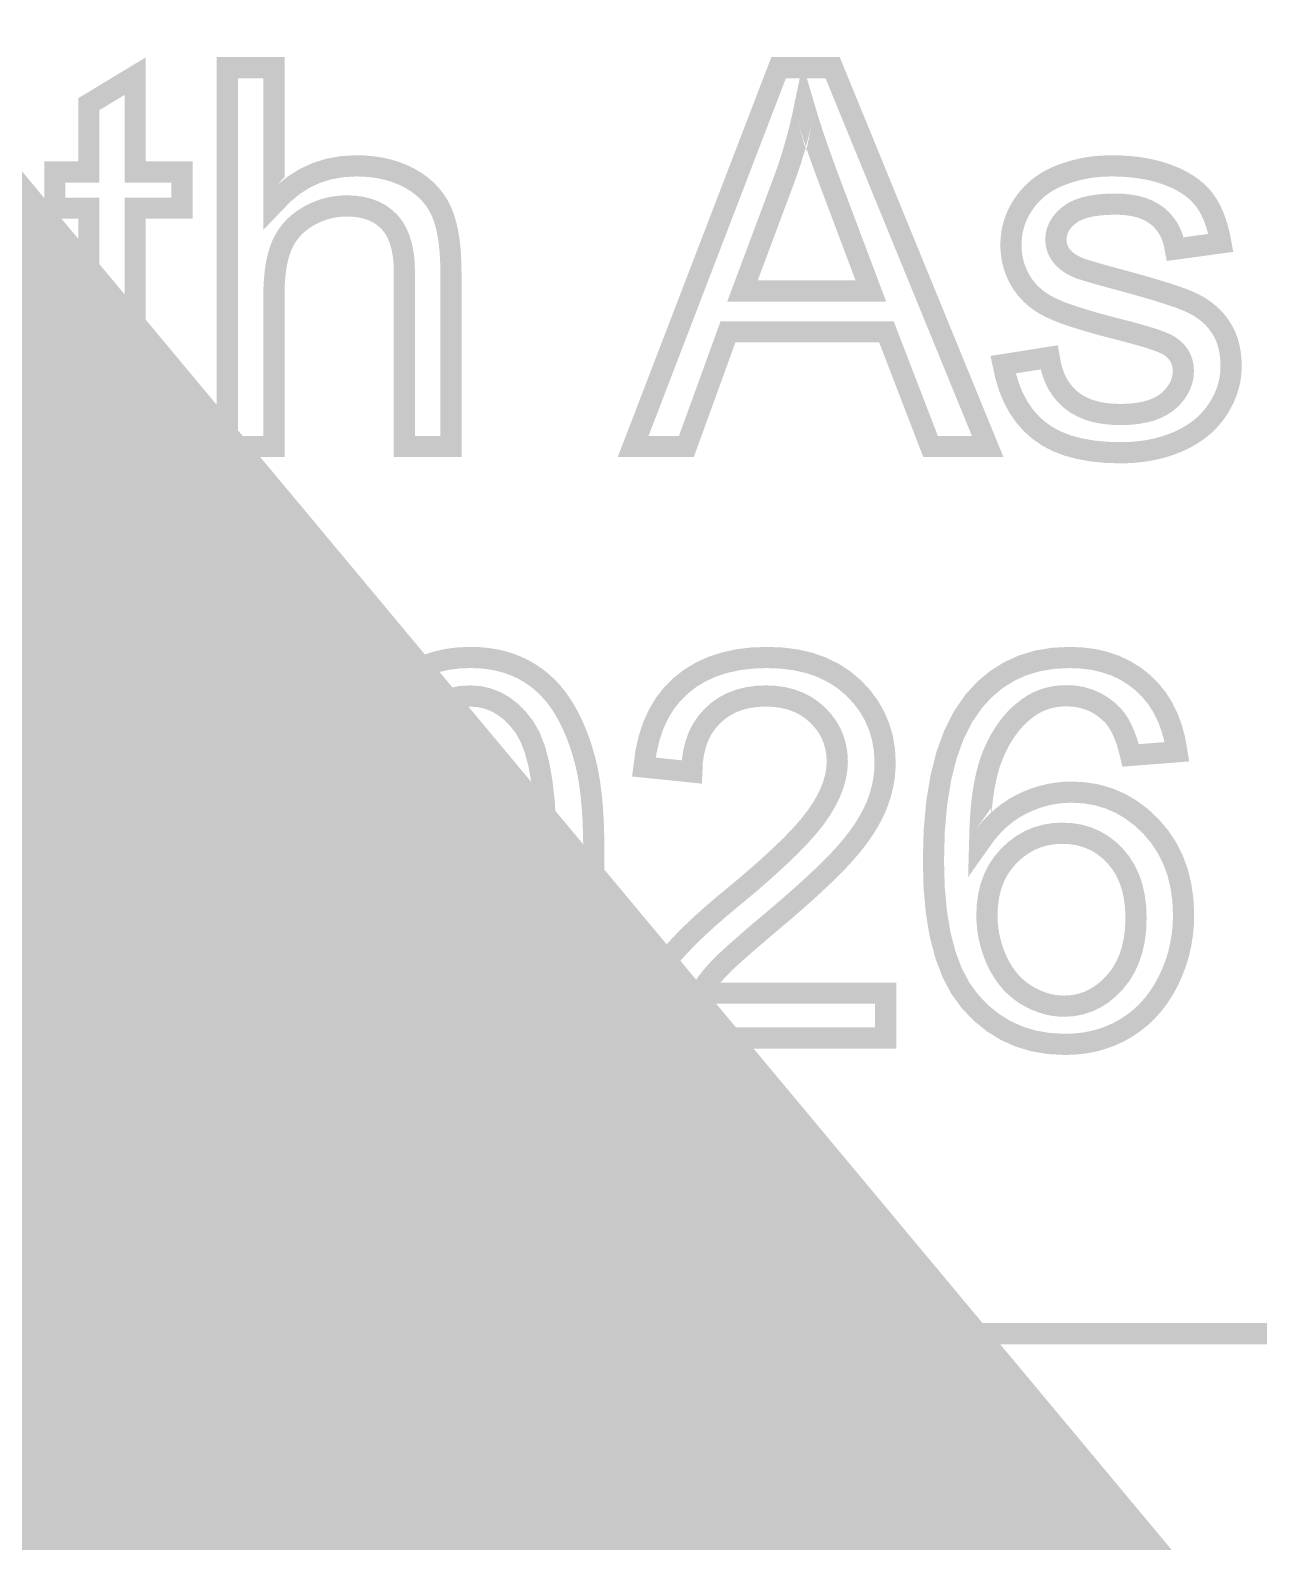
# Model space of a CAD drawing. Extents: x -5280327 to 29700, y -3925683 to 5564800.
# Drawn here: x 8608 to 10884, y 24640 to 27439 of the extents above; entities that cross this region are included whole.
import ezdxf

# ---------------------------------------------------------------- set-up
doc = ezdxf.new("R2010")
doc.units = 0
doc.linetypes.add('6', pattern=[2640.874023, 1320.437012, -1320.437012])
doc.layers.get('0').update_dxf_attribs({"linetype": 'CONTINUOUS'})

msp = doc.modelspace()

# ---------------------------------------------------------------- linework, layer by layer
at = {"color": 7, "linetype": '6', "const_width": 10343.1}
msp.add_lwpolyline([(0, 29405.6), (24528.3, 0)], dxfattribs=at)
msp.add_lwpolyline([(0, 29405.6), (24528.3, 0)], dxfattribs=at)
at = {"color": 7, "const_width": 39.2}
for points in [[(0, 29405.6), (19561.2, 29405.6), (19561.2, 25025.4), (0, 25025.4), (0, 29405.6)], [(8889.2, 26745), (8901.6, 26668.9), (8901.6, 26668.9), (8901.6, 26668.9), (8891.4, 26666.9), (8881.5, 26665.2), (8871.8, 26663.8), (8862.5, 26662.7), (8853.6, 26661.9), (8844.9, 26661.4), (8836.5, 26661.3), (8836.5, 26661.3), (8836.5, 26661.3), (8836.5, 26661.3), (8823.6, 26661.6), (8811.4, 26662.5), (8800.2, 26664), (8789.8, 26666.1), (8780.3, 26668.9), (8771.6, 26672.2), (8763.8, 26676.1), (8763.8, 26676.1), (8763.8, 26676.1), (8763.8, 26676.1), (8756.7, 26680.6), (8750.3, 26685.4), (8744.4, 26690.6), (8739.2, 26696.1), (8734.7, 26702.1), (8730.7, 26708.4), (8727.4, 26715.1), (8727.4, 26715.1), (8727.4, 26715.1), (8727.4, 26715.1), (8724.6, 26723.1), (8722.2, 26733.3), (8720.3, 26745.6), (8718.8, 26760.2), (8717.7, 26776.9), (8717.1, 26795.8), (8716.9, 26816.8), (8716.9, 26816.8), (8716.9, 27109.3), (8653.7, 27109.3), (8653.7, 27176.3), (8716.9, 27176.3), (8716.9, 27302.1), (8802.5, 27353.8), (8802.5, 27176.3), (8889.2, 27176.3), (8889.2, 27109.3), (8802.5, 27109.3), (8802.5, 26812), (8802.5, 26812), (8802.5, 26812), (8802.6, 26802.1), (8802.9, 26793.1), (8803.4, 26785.3), (8804, 26778.5), (8804.9, 26772.8), (8805.9, 26768.2), (8807.1, 26764.7), (8807.1, 26764.7), (8807.1, 26764.7), (8807.1, 26764.7), (8808.5, 26761.7), (8810.2, 26759), (8812, 26756.4), (8814.2, 26754), (8816.5, 26751.8), (8819.1, 26749.8), (8821.9, 26747.9), (8821.9, 26747.9), (8821.9, 26747.9), (8821.9, 26747.9), (8825, 26746.3), (8828.5, 26744.9), (8832.4, 26743.7), (8836.6, 26742.8), (8841.1, 26742.2), (8846.1, 26741.8), (8851.4, 26741.7), (8851.4, 26741.7), (8851.4, 26741.7), (8851.4, 26741.7), (8855.6, 26741.8), (8860.3, 26742), (8865.3, 26742.3), (8870.7, 26742.8), (8876.5, 26743.4), (8882.7, 26744.2), (8889.2, 26745)], [(8973.4, 26668), (8973.4, 27369.6), (9059.6, 27369.6), (9059.6, 27117.9), (9059.6, 27117.9), (9059.6, 27117.9), (9077.4, 27136.4), (9096.6, 27152.1), (9117, 27164.9), (9138.8, 27174.9), (9161.8, 27182), (9186.1, 27186.3), (9211.8, 27187.8), (9211.8, 27187.8), (9211.8, 27187.8), (9211.8, 27187.8), (9227.6, 27187.3), (9242.8, 27185.9), (9257.4, 27183.7), (9271.4, 27180.5), (9284.9, 27176.4), (9297.7, 27171.4), (9309.9, 27165.5), (9309.9, 27165.5), (9309.9, 27165.5), (9309.9, 27165.5), (9321.3, 27158.8), (9331.7, 27151.4), (9341.2, 27143.3), (9349.7, 27134.5), (9357.3, 27125), (9363.8, 27114.9), (9369.5, 27104), (9369.5, 27104), (9369.5, 27104), (9369.5, 27104), (9374.2, 27092.1), (9378.2, 27078.7), (9381.5, 27063.9), (9384.1, 27047.6), (9385.9, 27029.9), (9387, 27010.7), (9387.4, 26990.1), (9387.4, 26990.1), (9387.4, 26668), (9301.2, 26668), (9301.2, 26990.1), (9301.2, 26990.1), (9301.2, 26990.1), (9300.7, 27007.8), (9299, 27024.1), (9296.1, 27039), (9292.1, 27052.4), (9287, 27064.4), (9280.7, 27075), (9273.3, 27084.1), (9273.3, 27084.1), (9273.3, 27084.1), (9273.3, 27084.1), (9264.8, 27091.9), (9255.4, 27098.6), (9245, 27104), (9233.7, 27108.2), (9221.4, 27111.2), (9208.2, 27113), (9194, 27113.6), (9194, 27113.6), (9194, 27113.6), (9194, 27113.6), (9183.2, 27113.2), (9172.5, 27111.9), (9162.1, 27109.9), (9151.8, 27107.1), (9141.7, 27103.4), (9131.7, 27099), (9122, 27093.7), (9122, 27093.7), (9122, 27093.7), (9122, 27093.7), (9112.8, 27087.7), (9104.3, 27081.2), (9096.7, 27074.1), (9089.8, 27066.4), (9083.7, 27058.1), (9078.4, 27049.3), (9073.9, 27039.9), (9073.9, 27039.9), (9073.9, 27039.9), (9073.9, 27039.9), (9070.1, 27029.6), (9066.9, 27018.3), (9064.2, 27006), (9062.2, 26992.6), (9060.7, 26978.1), (9059.8, 26962.6), (9059.6, 26946.1), (9059.6, 26946.1), (9059.6, 26668), (8973.4, 26668)], [(9724.8, 26668), (9994.3, 27369.6), (10094.3, 27369.6), (10381.5, 26668), (10275.7, 26668), (10193.9, 26880.5), (9900.5, 26880.5), (9823.4, 26668), (9724.8, 26668)], [(10165.1, 26956.1), (10091.9, 27150.4), (10091.9, 27150.4), (10091.9, 27150.4), (10082.7, 27175.1), (10074.2, 27198.4), (10066.4, 27220.5), (10059.2, 27241.3), (10052.8, 27260.8), (10047.1, 27279), (10042.1, 27295.9), (10042.1, 27295.9), (10042.1, 27295.9), (10042.1, 27295.9), (10038.1, 27276.7), (10033.6, 27257.4), (10028.6, 27238.3), (10023.2, 27219.1), (10017.4, 27200), (10011.1, 27180.9), (10004.3, 27161.9), (10004.3, 27161.9), (9927.3, 26956.1), (10165.1, 26956.1)], [(10410.2, 26819.7), (10495.4, 26833.1), (10495.4, 26833.1), (10495.4, 26833.1), (10497.9, 26819), (10501.6, 26805.8), (10506.2, 26793.6), (10511.9, 26782.4), (10518.7, 26772.2), (10526.5, 26762.9), (10535.3, 26754.6), (10535.3, 26754.6), (10535.3, 26754.6), (10535.3, 26754.6), (10545.2, 26747.4), (10556.2, 26741.3), (10568.2, 26736.2), (10581.3, 26732.3), (10595.5, 26729.6), (10610.7, 26727.9), (10627, 26727.3), (10627, 26727.3), (10627, 26727.3), (10627, 26727.3), (10643.3, 26727.8), (10658.4, 26729.3), (10672.2, 26731.8), (10684.8, 26735.2), (10696.1, 26739.7), (10706.2, 26745.1), (10715.1, 26751.5), (10715.1, 26751.5), (10715.1, 26751.5), (10715.1, 26751.5), (10722.7, 26758.6), (10729.1, 26766), (10734.4, 26773.8), (10738.5, 26781.9), (10741.4, 26790.3), (10743.2, 26799.1), (10743.8, 26808.2), (10743.8, 26808.2), (10743.8, 26808.2), (10743.8, 26808.2), (10743.3, 26816.3), (10741.7, 26823.9), (10739.1, 26831), (10735.5, 26837.5), (10730.8, 26843.6), (10725.1, 26849.1), (10718.4, 26854.2), (10718.4, 26854.2), (10718.4, 26854.2), (10718.4, 26854.2), (10712.3, 26857.6), (10704, 26861.2), (10693.6, 26865.2), (10681, 26869.3), (10666.2, 26873.7), (10649.4, 26878.4), (10630.3, 26883.4), (10630.3, 26883.4), (10630.3, 26883.4), (10630.3, 26883.4), (10604.5, 26890.1), (10580.9, 26896.5), (10559.8, 26902.7), (10541, 26908.6), (10524.6, 26914.2), (10510.6, 26919.6), (10499, 26924.8), (10499, 26924.8), (10499, 26924.8), (10499, 26924.8), (10488.9, 26930), (10479.5, 26935.8), (10470.8, 26942.2), (10462.9, 26949.1), (10455.7, 26956.6), (10449.2, 26964.6), (10443.4, 26973.1), (10443.4, 26973.1), (10443.4, 26973.1), (10443.4, 26973.1), (10438.4, 26982.1), (10434.2, 26991.3), (10430.7, 27000.7), (10428, 27010.5), (10426.1, 27020.5), (10424.9, 27030.8), (10424.5, 27041.3), (10424.5, 27041.3), (10424.5, 27041.3), (10424.5, 27041.3), (10424.9, 27050.9), (10425.8, 27060.3), (10427.4, 27069.5), (10429.6, 27078.5), (10432.5, 27087.3), (10436, 27095.9), (10440.1, 27104.2), (10440.1, 27104.2), (10440.1, 27104.2), (10440.1, 27104.2), (10444.8, 27112.3), (10449.9, 27120), (10455.5, 27127.3), (10461.5, 27134.1), (10468.1, 27140.6), (10475, 27146.7), (10482.5, 27152.3), (10482.5, 27152.3), (10482.5, 27152.3), (10482.5, 27152.3), (10488.5, 27156.5), (10495.1, 27160.4), (10502.4, 27164.2), (10510.2, 27167.8), (10518.6, 27171.2), (10527.6, 27174.4), (10537.3, 27177.5), (10537.3, 27177.5), (10537.3, 27177.5), (10537.3, 27177.5), (10547.3, 27180.2), (10557.5, 27182.5), (10567.9, 27184.4), (10578.5, 27185.9), (10589.4, 27186.9), (10600.4, 27187.5), (10611.7, 27187.8), (10611.7, 27187.8), (10611.7, 27187.8), (10611.7, 27187.8), (10628.5, 27187.4), (10644.7, 27186.3), (10660.3, 27184.6), (10675.3, 27182.1), (10689.7, 27179), (10703.5, 27175.1), (10716.7, 27170.5), (10716.7, 27170.5), (10716.7, 27170.5), (10716.7, 27170.5), (10729.2, 27165.4), (10740.6, 27159.7), (10751.1, 27153.5), (10760.7, 27146.8), (10769.3, 27139.7), (10776.9, 27132), (10783.5, 27123.9), (10783.5, 27123.9), (10783.5, 27123.9), (10783.5, 27123.9), (10789.4, 27115), (10794.7, 27105.4), (10799.5, 27095), (10803.7, 27083.7), (10807.4, 27071.7), (10810.6, 27058.8), (10813.2, 27045.1), (10813.2, 27045.1), (10728.9, 27033.6), (10728.9, 27033.6), (10728.9, 27033.6), (10726.8, 27044.5), (10723.9, 27054.7), (10720, 27064.1), (10715.3, 27072.9), (10709.6, 27080.9), (10703.1, 27088.3), (10695.7, 27094.9), (10695.7, 27094.9), (10695.7, 27094.9), (10695.7, 27094.9), (10687.3, 27100.7), (10678.1, 27105.7), (10667.9, 27109.7), (10656.8, 27112.9), (10644.8, 27115.1), (10631.8, 27116.5), (10617.9, 27116.9), (10617.9, 27116.9), (10617.9, 27116.9), (10617.9, 27116.9), (10601.6, 27116.5), (10586.8, 27115.3), (10573.3, 27113.3), (10561.2, 27110.5), (10550.5, 27106.9), (10541.1, 27102.5), (10533.2, 27097.3), (10533.2, 27097.3), (10533.2, 27097.3), (10533.2, 27097.3), (10526.5, 27091.6), (10520.8, 27085.5), (10516.1, 27079.2), (10512.5, 27072.7), (10509.9, 27065.8), (10508.3, 27058.7), (10507.8, 27051.4), (10507.8, 27051.4), (10507.8, 27051.4), (10507.8, 27051.4), (10508, 27046.6), (10508.7, 27042.1), (10509.8, 27037.6), (10511.3, 27033.3), (10513.2, 27029.1), (10515.6, 27025.1), (10518.3, 27021.2), (10518.3, 27021.2), (10518.3, 27021.2), (10518.3, 27021.2), (10521.6, 27017.3), (10525.3, 27013.7), (10529.6, 27010.2), (10534.3, 27006.9), (10539.5, 27003.8), (10545.2, 27000.9), (10551.4, 26998.2), (10551.4, 26998.2), (10551.4, 26998.2), (10551.4, 26998.2), (10556.1, 26996.6), (10562.9, 26994.5), (10571.7, 26991.8), (10582.5, 26988.7), (10595.5, 26985), (10610.4, 26980.9), (10627.5, 26976.2), (10627.5, 26976.2), (10627.5, 26976.2), (10627.5, 26976.2), (10652.5, 26969.4), (10675.2, 26963), (10695.7, 26956.9), (10713.9, 26951.2), (10729.9, 26945.9), (10743.6, 26940.9), (10755, 26936.2), (10755, 26936.2), (10755, 26936.2), (10755, 26936.2), (10765, 26931.5), (10774.4, 26926.2), (10783.1, 26920.3), (10791.2, 26913.9), (10798.7, 26906.8), (10805.5, 26899.2), (10811.7, 26891), (10811.7, 26891), (10811.7, 26891), (10811.7, 26891), (10817.2, 26882.2), (10821.8, 26872.9), (10825.6, 26862.9), (10828.5, 26852.4), (10830.6, 26841.3), (10831.9, 26829.6), (10832.3, 26817.3), (10832.3, 26817.3), (10832.3, 26817.3), (10832.3, 26817.3), (10831.8, 26805.1), (10830.3, 26793.1), (10827.7, 26781.3), (10824.1, 26769.7), (10819.5, 26758.3), (10813.9, 26747.2), (10807.2, 26736.2), (10807.2, 26736.2), (10807.2, 26736.2), (10807.2, 26736.2), (10799.6, 26725.7), (10791, 26715.9), (10781.6, 26706.7), (10771.2, 26698.3), (10759.9, 26690.6), (10747.8, 26683.6), (10734.7, 26677.3), (10734.7, 26677.3), (10734.7, 26677.3), (10734.7, 26677.3), (10720.9, 26671.8), (10706.6, 26667.1), (10691.8, 26663.3), (10676.5, 26660.3), (10660.6, 26658.2), (10644.3, 26656.9), (10627.5, 26656.5), (10627.5, 26656.5), (10627.5, 26656.5), (10627.5, 26656.5), (10600.1, 26657.3), (10574.7, 26659.9), (10551.2, 26664.1), (10529.6, 26669.9), (10510, 26677.5), (10492.3, 26686.7), (10476.5, 26697.7), (10476.5, 26697.7), (10476.5, 26697.7), (10476.5, 26697.7), (10462.4, 26710.2), (10449.9, 26724.4), (10438.9, 26740.2), (10429.4, 26757.7), (10421.5, 26776.7), (10415.1, 26797.4), (10410.2, 26819.7)], [(9102.1, 25655.7), (9102.1, 25572.9), (8638.4, 25572.9), (8638.4, 25572.9), (8638.4, 25572.9), (8638.3, 25581.8), (8638.8, 25590.5), (8639.8, 25599.2), (8641.2, 25607.7), (8643.1, 25616.2), (8645.5, 25624.5), (8648.4, 25632.8), (8648.4, 25632.8), (8648.4, 25632.8), (8648.4, 25632.8), (8653.9, 25646.3), (8660.3, 25659.7), (8667.5, 25673.1), (8675.6, 25686.4), (8684.6, 25699.7), (8694.4, 25712.9), (8705.1, 25726.1), (8705.1, 25726.1), (8705.1, 25726.1), (8705.1, 25726.1), (8717, 25739.5), (8730.3, 25753.5), (8745, 25768.1), (8761.1, 25783.3), (8778.6, 25799.1), (8797.5, 25815.4), (8817.9, 25832.3), (8817.9, 25832.3), (8817.9, 25832.3), (8817.9, 25832.3), (8849, 25858.3), (8877.2, 25882.8), (8902.3, 25905.6), (8924.4, 25926.8), (8943.4, 25946.4), (8959.4, 25964.5), (8972.4, 25980.9), (8972.4, 25980.9), (8972.4, 25980.9), (8972.4, 25980.9), (8983.1, 25996.5), (8992.1, 26011.8), (8999.5, 26026.8), (9005.3, 26041.6), (9009.4, 26056.2), (9011.8, 26070.5), (9012.6, 26084.6), (9012.6, 26084.6), (9012.6, 26084.6), (9012.6, 26084.6), (9011.9, 26098.9), (9009.7, 26112.5), (9005.9, 26125.5), (9000.7, 26137.9), (8994, 26149.5), (8985.7, 26160.6), (8976, 26171), (8976, 26171), (8976, 26171), (8976, 26171), (8965.1, 26180.3), (8953.3, 26188.2), (8940.6, 26194.6), (8926.9, 26199.7), (8912.4, 26203.3), (8896.9, 26205.4), (8880.6, 26206.1), (8880.6, 26206.1), (8880.6, 26206.1), (8880.6, 26206.1), (8863.3, 26205.4), (8847, 26203.1), (8831.8, 26199.3), (8817.6, 26193.9), (8804.4, 26187.1), (8792.2, 26178.7), (8781, 26168.8), (8781, 26168.8), (8781, 26168.8), (8781, 26168.8), (8771.1, 26157.5), (8762.7, 26145.1), (8755.8, 26131.5), (8750.4, 26116.8), (8746.5, 26100.8), (8744.1, 26083.7), (8743.2, 26065.4), (8743.2, 26065.4), (8654.7, 26074.5), (8654.7, 26074.5), (8654.7, 26074.5), (8658.3, 26101.9), (8664, 26127.3), (8671.7, 26150.8), (8681.5, 26172.3), (8693.3, 26192), (8707.2, 26209.7), (8723.1, 26225.5), (8723.1, 26225.5), (8723.1, 26225.5), (8723.1, 26225.5), (8740.9, 26239.3), (8760.3, 26250.9), (8781.4, 26260.5), (8804.2, 26267.9), (8828.6, 26273.2), (8854.7, 26276.4), (8882.5, 26277.4), (8882.5, 26277.4), (8882.5, 26277.4), (8882.5, 26277.4), (8910.5, 26276.3), (8936.7, 26272.9), (8961.3, 26267.2), (8984.1, 26259.2), (9005.2, 26248.9), (9024.6, 26236.3), (9042.3, 26221.4), (9042.3, 26221.4), (9042.3, 26221.4), (9042.3, 26221.4), (9057.9, 26204.9), (9071.2, 26187.3), (9082, 26168.5), (9090.4, 26148.7), (9096.4, 26127.8), (9100, 26105.8), (9101.2, 26082.6), (9101.2, 26082.6), (9101.2, 26082.6), (9101.2, 26082.6), (9100.8, 26070.6), (9099.8, 26058.7), (9098, 26046.8), (9095.6, 26035), (9092.4, 26023.2), (9088.5, 26011.5), (9084, 25999.9), (9084, 25999.9), (9084, 25999.9), (9084, 25999.9), (9078.6, 25988.1), (9072.3, 25976.3), (9065, 25964.2), (9056.8, 25952), (9047.7, 25939.5), (9037.7, 25926.9), (9026.8, 25914.2), (9026.8, 25914.2), (9026.8, 25914.2), (9026.8, 25914.2), (9014.3, 25900.6), (8999.6, 25885.7), (8982.8, 25869.5), (8963.8, 25851.8), (8942.7, 25832.8), (8919.4, 25812.4), (8894, 25790.7), (8894, 25790.7), (8894, 25790.7), (8894, 25790.7), (8872.9, 25773), (8854.2, 25756.9), (8837.7, 25742.6), (8823.5, 25730), (8811.5, 25719.1), (8801.8, 25709.9), (8794.4, 25702.4), (8794.4, 25702.4), (8794.4, 25702.4), (8794.4, 25702.4), (8788.3, 25695.8), (8782.4, 25689.1), (8776.9, 25682.5), (8771.7, 25675.8), (8766.9, 25669.1), (8762.3, 25662.4), (8758, 25655.7), (8758, 25655.7), (9102.1, 25655.7)], [(9194.5, 25919), (9194.5, 25919), (9194.5, 25919), (9195, 25953.5), (9196.6, 25986.1), (9199.2, 26016.7), (9202.9, 26045.3), (9207.6, 26071.9), (9213.3, 26096.6), (9220.1, 26119.3), (9220.1, 26119.3), (9220.1, 26119.3), (9220.1, 26119.3), (9227.9, 26140.2), (9236.8, 26159.8), (9246.6, 26177.9), (9257.5, 26194.6), (9269.4, 26209.9), (9282.3, 26223.8), (9296.2, 26236.3), (9296.2, 26236.3), (9296.2, 26236.3), (9296.2, 26236.3), (9311.2, 26247.2), (9327.2, 26256.4), (9344.3, 26264), (9362.4, 26269.9), (9381.7, 26274.1), (9401.9, 26276.6), (9423.3, 26277.4), (9423.3, 26277.4), (9423.3, 26277.4), (9423.3, 26277.4), (9439.1, 26277), (9454.4, 26275.6), (9469.2, 26273.3), (9483.3, 26270), (9496.9, 26265.8), (9509.9, 26260.7), (9522.4, 26254.7), (9522.4, 26254.7), (9522.4, 26254.7), (9522.4, 26254.7), (9534.2, 26247.8), (9545.5, 26240.1), (9556.2, 26231.5), (9566.2, 26222.2), (9575.6, 26212), (9584.5, 26201), (9592.7, 26189.1), (9592.7, 26189.1), (9592.7, 26189.1), (9592.7, 26189.1), (9600.4, 26176.5), (9607.6, 26163.1), (9614.3, 26149), (9620.5, 26134.1), (9626.3, 26118.4), (9631.5, 26102), (9636.3, 26084.8), (9636.3, 26084.8), (9636.3, 26084.8), (9636.3, 26084.8), (9640.5, 26066.4), (9644, 26046.2), (9646.9, 26024.2), (9649.2, 26000.5), (9650.8, 25975.1), (9651.7, 25947.9), (9652.1, 25919), (9652.1, 25919), (9652.1, 25919), (9652.1, 25919), (9651.6, 25884.7), (9650, 25852.3), (9647.4, 25821.9), (9643.8, 25793.4), (9639.1, 25766.9), (9633.4, 25742.3), (9626.7, 25719.6), (9626.7, 25719.6), (9626.7, 25719.6), (9626.7, 25719.6), (9618.9, 25698.7), (9610.2, 25679.1), (9600.3, 25660.9), (9589.5, 25644.2), (9577.6, 25628.8), (9564.8, 25614.9), (9550.8, 25602.4), (9550.8, 25602.4), (9550.8, 25602.4), (9550.8, 25602.4), (9535.9, 25591.4), (9519.8, 25582.1), (9502.7, 25574.5), (9484.5, 25568.6), (9465.2, 25564.3), (9444.8, 25561.8), (9423.3, 25561), (9423.3, 25561), (9423.3, 25561), (9423.3, 25561), (9395.2, 25562.5), (9368.9, 25566.9), (9344.3, 25574.3), (9321.6, 25584.7), (9300.6, 25598.1), (9281.4, 25614.4), (9263.9, 25633.7), (9263.9, 25633.7), (9263.9, 25633.7), (9263.9, 25633.7), (9245.5, 25661), (9229.9, 25692.8), (9217.2, 25729), (9207.3, 25769.8), (9200.2, 25815), (9195.9, 25864.7), (9194.5, 25919)], [(10192.4, 25655.7), (10192.4, 25572.9), (9728.6, 25572.9), (9728.6, 25572.9), (9728.6, 25572.9), (9728.6, 25581.8), (9729.1, 25590.5), (9730, 25599.2), (9731.5, 25607.7), (9733.4, 25616.2), (9735.8, 25624.5), (9738.7, 25632.8), (9738.7, 25632.8), (9738.7, 25632.8), (9738.7, 25632.8), (9744.2, 25646.3), (9750.6, 25659.7), (9757.8, 25673.1), (9765.9, 25686.4), (9774.9, 25699.7), (9784.7, 25712.9), (9795.4, 25726.1), (9795.4, 25726.1), (9795.4, 25726.1), (9795.4, 25726.1), (9807.3, 25739.5), (9820.5, 25753.5), (9835.2, 25768.1), (9851.3, 25783.3), (9868.8, 25799.1), (9887.8, 25815.4), (9908.1, 25832.3), (9908.1, 25832.3), (9908.1, 25832.3), (9908.1, 25832.3), (9939.3, 25858.3), (9967.4, 25882.8), (9992.5, 25905.6), (10014.6, 25926.8), (10033.7, 25946.4), (10049.7, 25964.5), (10062.7, 25980.9), (10062.7, 25980.9), (10062.7, 25980.9), (10062.7, 25980.9), (10073.4, 25996.5), (10082.4, 26011.8), (10089.8, 26026.8), (10095.5, 26041.6), (10099.6, 26056.2), (10102.1, 26070.5), (10102.9, 26084.6), (10102.9, 26084.6), (10102.9, 26084.6), (10102.9, 26084.6), (10102.2, 26098.9), (10099.9, 26112.5), (10096.2, 26125.5), (10091, 26137.9), (10084.2, 26149.5), (10076, 26160.6), (10066.3, 26171), (10066.3, 26171), (10066.3, 26171), (10066.3, 26171), (10055.4, 26180.3), (10043.6, 26188.2), (10030.8, 26194.6), (10017.2, 26199.7), (10002.6, 26203.3), (9987.2, 26205.4), (9970.8, 26206.1), (9970.8, 26206.1), (9970.8, 26206.1), (9970.8, 26206.1), (9953.6, 26205.4), (9937.3, 26203.1), (9922.1, 26199.3), (9907.8, 26193.9), (9894.6, 26187.1), (9882.4, 26178.7), (9871.3, 26168.8), (9871.3, 26168.8), (9871.3, 26168.8), (9871.3, 26168.8), (9861.4, 26157.5), (9852.9, 26145.1), (9846, 26131.5), (9840.6, 26116.8), (9836.7, 26100.8), (9834.3, 26083.7), (9833.5, 26065.4), (9833.5, 26065.4), (9744.9, 26074.5), (9744.9, 26074.5), (9744.9, 26074.5), (9748.5, 26101.9), (9754.2, 26127.3), (9761.9, 26150.8), (9771.7, 26172.3), (9783.5, 26192), (9797.4, 26209.7), (9813.4, 26225.5), (9813.4, 26225.5), (9813.4, 26225.5), (9813.4, 26225.5), (9831.1, 26239.3), (9850.6, 26250.9), (9871.7, 26260.5), (9894.5, 26267.9), (9918.9, 26273.2), (9945, 26276.4), (9972.7, 26277.4), (9972.7, 26277.4), (9972.7, 26277.4), (9972.7, 26277.4), (10000.7, 26276.3), (10027, 26272.9), (10051.6, 26267.2), (10074.4, 26259.2), (10095.5, 26248.9), (10114.9, 26236.3), (10132.6, 26221.4), (10132.6, 26221.4), (10132.6, 26221.4), (10132.6, 26221.4), (10148.2, 26204.9), (10161.4, 26187.3), (10172.2, 26168.5), (10180.6, 26148.7), (10186.7, 26127.8), (10190.3, 26105.8), (10191.5, 26082.6), (10191.5, 26082.6), (10191.5, 26082.6), (10191.5, 26082.6), (10191.1, 26070.6), (10190.1, 26058.7), (10188.3, 26046.8), (10185.8, 26035), (10182.7, 26023.2), (10178.8, 26011.5), (10174.2, 25999.9), (10174.2, 25999.9), (10174.2, 25999.9), (10174.2, 25999.9), (10168.8, 25988.1), (10162.5, 25976.3), (10155.3, 25964.2), (10147.1, 25952), (10138, 25939.5), (10128, 25926.9), (10117, 25914.2), (10117, 25914.2), (10117, 25914.2), (10117, 25914.2), (10104.5, 25900.6), (10089.9, 25885.7), (10073.1, 25869.5), (10054.1, 25851.8), (10033, 25832.8), (10009.7, 25812.4), (9984.2, 25790.7), (9984.2, 25790.7), (9984.2, 25790.7), (9984.2, 25790.7), (9963.2, 25773), (9944.4, 25756.9), (9928, 25742.6), (9913.7, 25730), (9901.8, 25719.1), (9892.1, 25709.9), (9884.7, 25702.4), (9884.7, 25702.4), (9884.7, 25702.4), (9884.7, 25702.4), (9878.5, 25695.8), (9872.7, 25689.1), (9867.2, 25682.5), (9862, 25675.8), (9857.1, 25669.1), (9852.6, 25662.4), (9848.3, 25655.7), (9848.3, 25655.7), (10192.4, 25655.7)], [(10731.8, 26102.8), (10646.1, 26096.1), (10646.1, 26096.1), (10646.1, 26096.1), (10642.7, 26110), (10638.8, 26122.8), (10634.5, 26134.4), (10629.9, 26145), (10624.8, 26154.4), (10619.4, 26162.6), (10613.6, 26169.8), (10613.6, 26169.8), (10613.6, 26169.8), (10613.6, 26169.8), (10603.3, 26179.5), (10592.3, 26187.8), (10580.7, 26194.6), (10568.3, 26199.8), (10555.4, 26203.6), (10541.7, 26205.9), (10527.4, 26206.6), (10527.4, 26206.6), (10527.4, 26206.6), (10527.4, 26206.6), (10515.9, 26206.1), (10504.7, 26204.7), (10494, 26202.4), (10483.7, 26199.1), (10473.8, 26194.9), (10464.3, 26189.7), (10455.2, 26183.6), (10455.2, 26183.6), (10455.2, 26183.6), (10455.2, 26183.6), (10443.9, 26174.6), (10433.3, 26164.5), (10423.5, 26153.2), (10414.3, 26140.8), (10405.8, 26127.3), (10398.1, 26112.7), (10391, 26097), (10391, 26097), (10391, 26097), (10391, 26097), (10384.8, 26079.7), (10379.5, 26060.5), (10375.1, 26039.3), (10371.6, 26016.1), (10369, 25991), (10367.4, 25963.9), (10366.6, 25934.8), (10366.6, 25934.8), (10366.6, 25934.8), (10366.6, 25934.8), (10375.8, 25947.8), (10385.5, 25959.8), (10395.8, 25970.9), (10406.7, 25980.9), (10418.2, 25990), (10430.2, 25998.1), (10442.7, 26005.1), (10442.7, 26005.1), (10442.7, 26005.1), (10442.7, 26005.1), (10455.7, 26011.2), (10468.8, 26016.4), (10482.1, 26020.6), (10495.6, 26023.9), (10509.2, 26026.2), (10523, 26027.6), (10537, 26028.1), (10537, 26028.1), (10537, 26028.1), (10537, 26028.1), (10561.1, 26026.8), (10584.2, 26022.9), (10606.2, 26016.4), (10627.1, 26007.4), (10647, 25995.7), (10665.9, 25981.5), (10683.7, 25964.7), (10683.7, 25964.7), (10683.7, 25964.7), (10683.7, 25964.7), (10699.8, 25945.8), (10713.4, 25925.4), (10724.5, 25903.5), (10733.1, 25880.1), (10739.3, 25855.2), (10743, 25828.7), (10744.3, 25800.8), (10744.3, 25800.8), (10744.3, 25800.8), (10744.3, 25800.8), (10743.7, 25782.1), (10741.9, 25763.8), (10739, 25745.9), (10735, 25728.3), (10729.7, 25711.2), (10723.3, 25694.4), (10715.8, 25678), (10715.8, 25678), (10715.8, 25678), (10715.8, 25678), (10707.2, 25662.3), (10697.8, 25647.7), (10687.5, 25634.3), (10676.3, 25621.8), (10664.2, 25610.5), (10651.3, 25600.3), (10637.5, 25591.1), (10637.5, 25591.1), (10637.5, 25591.1), (10637.5, 25591.1), (10623, 25583.1), (10608, 25576.4), (10592.4, 25570.8), (10576.3, 25566.5), (10559.6, 25563.4), (10542.3, 25561.6), (10524.6, 25561), (10524.6, 25561), (10524.6, 25561), (10524.6, 25561), (10494.6, 25562.6), (10466.3, 25567.4), (10439.6, 25575.5), (10414.5, 25586.8), (10391, 25601.4), (10369.1, 25619.2), (10348.9, 25640.2), (10348.9, 25640.2), (10348.9, 25640.2), (10348.9, 25640.2), (10330.9, 25664.9), (10315.6, 25693.8), (10303.2, 25726.9), (10293.4, 25764.2), (10286.5, 25805.7), (10282.3, 25851.4), (10281, 25901.3), (10281, 25901.3), (10281, 25901.3), (10281, 25901.3), (10282.5, 25957.1), (10287.1, 26008.4), (10294.8, 26055.2), (10305.5, 26097.5), (10319.3, 26135.2), (10336.2, 26168.4), (10356.1, 26197), (10356.1, 26197), (10356.1, 26197), (10356.1, 26197), (10375.8, 26218.4), (10397.3, 26236.4), (10420.7, 26251.2), (10445.9, 26262.7), (10473, 26270.9), (10501.9, 26275.8), (10532.7, 26277.4), (10532.7, 26277.4), (10532.7, 26277.4), (10532.7, 26277.4), (10555.8, 26276.5), (10577.6, 26273.7), (10598.2, 26268.9), (10617.6, 26262.3), (10635.7, 26253.8), (10652.7, 26243.3), (10668.4, 26231), (10668.4, 26231), (10668.4, 26231), (10668.4, 26231), (10682.6, 26217), (10695.2, 26201.6), (10705.9, 26184.7), (10715, 26166.4), (10722.3, 26146.6), (10727.9, 26125.4), (10731.8, 26102.8)], [(9283.1, 25919), (9283.9, 25872), (9286.4, 25829.7), (9290.5, 25792.1), (9296.3, 25759.2), (9303.7, 25731.1), (9312.8, 25707.7), (9323.5, 25689), (9323.5, 25689), (9323.5, 25689), (9323.5, 25689), (9335.4, 25673.8), (9348.2, 25661), (9361.6, 25650.5), (9375.9, 25642.3), (9390.9, 25636.5), (9406.7, 25633), (9423.3, 25631.8), (9423.3, 25631.8), (9423.3, 25631.8), (9423.3, 25631.8), (9439.9, 25633), (9455.7, 25636.5), (9470.7, 25642.4), (9484.9, 25650.6), (9498.4, 25661.1), (9511.1, 25674), (9523.1, 25689.2), (9523.1, 25689.2), (9523.1, 25689.2), (9523.1, 25689.2), (9533.8, 25708), (9542.9, 25731.4), (9550.3, 25759.6), (9556.1, 25792.4), (9560.2, 25829.9), (9562.7, 25872.1), (9563.5, 25919), (9563.5, 25919), (9563.5, 25919), (9563.5, 25919), (9562.7, 25966.1), (9560.2, 26008.5), (9556.1, 26046.1), (9550.3, 26079), (9542.9, 26107.1), (9533.8, 26130.5), (9523.1, 26149.2), (9523.1, 26149.2), (9523.1, 26149.2), (9523.1, 26149.2), (9511.1, 26164.3), (9498.4, 26177.1), (9484.8, 26187.5), (9470.4, 26195.7), (9455.2, 26201.5), (9439.2, 26205), (9422.3, 26206.1), (9422.3, 26206.1), (9422.3, 26206.1), (9422.3, 26206.1), (9405.9, 26205.1), (9390.4, 26202), (9375.9, 26196.9), (9362.3, 26189.7), (9349.8, 26180.5), (9338.2, 26169.2), (9327.6, 26155.9), (9327.6, 26155.9), (9327.6, 26155.9), (9327.6, 26155.9), (9315.8, 26135.3), (9305.8, 26110.4), (9297.6, 26081), (9291.2, 26047.1), (9286.7, 26008.8), (9284, 25966.1), (9283.1, 25919)], [(10380, 25800.3), (10380.4, 25787.6), (10381.6, 25775.1), (10383.5, 25762.8), (10386.2, 25750.7), (10389.7, 25738.6), (10393.9, 25726.8), (10398.9, 25715.1), (10398.9, 25715.1), (10398.9, 25715.1), (10398.9, 25715.1), (10404.6, 25703.9), (10411, 25693.4), (10417.9, 25683.8), (10425.5, 25674.9), (10433.6, 25666.9), (10442.4, 25659.6), (10451.8, 25653.1), (10451.8, 25653.1), (10451.8, 25653.1), (10451.8, 25653.1), (10461.6, 25647.4), (10471.5, 25642.7), (10481.6, 25638.8), (10491.8, 25635.7), (10502.1, 25633.5), (10512.5, 25632.2), (10523.1, 25631.8), (10523.1, 25631.8), (10523.1, 25631.8), (10523.1, 25631.8), (10538.4, 25632.7), (10553.1, 25635.4), (10567.1, 25639.9), (10580.5, 25646.2), (10593.3, 25654.3), (10605.4, 25664.2), (10616.9, 25675.8), (10616.9, 25675.8), (10616.9, 25675.8), (10616.9, 25675.8), (10627.4, 25689.1), (10636.2, 25703.6), (10643.4, 25719.4), (10649, 25736.5), (10653, 25754.9), (10655.4, 25774.5), (10656.2, 25795.5), (10656.2, 25795.5), (10656.2, 25795.5), (10656.2, 25795.5), (10655.4, 25815.6), (10653, 25834.5), (10649.1, 25852.2), (10643.5, 25868.5), (10636.4, 25883.7), (10627.7, 25897.5), (10617.4, 25910.1), (10617.4, 25910.1), (10617.4, 25910.1), (10617.4, 25910.1), (10605.9, 25921.2), (10593.6, 25930.6), (10580.5, 25938.3), (10566.6, 25944.3), (10551.8, 25948.6), (10536.2, 25951.1), (10519.8, 25952), (10519.8, 25952), (10519.8, 25952), (10519.8, 25952), (10503.5, 25951.1), (10487.9, 25948.6), (10473, 25944.3), (10458.8, 25938.3), (10445.4, 25930.6), (10432.7, 25921.2), (10420.7, 25910.1), (10420.7, 25910.1), (10420.7, 25910.1), (10420.7, 25910.1), (10409.9, 25897.6), (10400.8, 25884.1), (10393.3, 25869.4), (10387.5, 25853.7), (10383.4, 25837), (10380.9, 25819.2), (10380, 25800.3)]]:
    msp.add_lwpolyline(points, dxfattribs=at)

doc.saveas('drawing.dxf')
